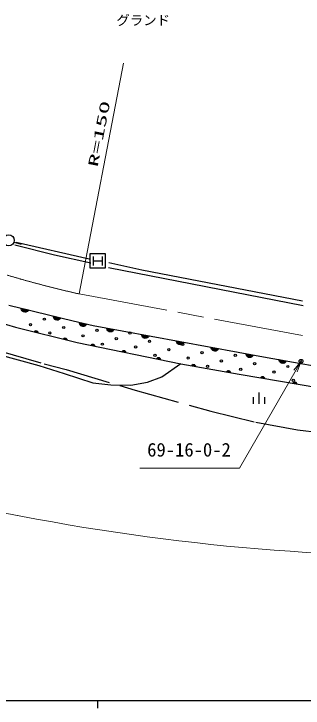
# Model space of a CAD drawing. Units: millimetres, scale not verified. Extents: x 40000 to 680000, y 20000 to 380000.
# Drawn here: x 356774 to 395596, y 204000 to 297100 of the extents above; entities that cross this region are included whole.
import ezdxf
from ezdxf.enums import TextEntityAlignment as Align

# ---------------------------------------------------------------- set-up
doc = ezdxf.new("R2010")
doc.units = ezdxf.units.MM
doc.header["$LTSCALE"] = 1000
doc.header["$PDMODE"] = 32
doc.header["$PDSIZE"] = 500
doc.linetypes.add('CHAIN', pattern=[18.5, 12, -1.5, 3.5, -1.5])
doc.linetypes.add('DASHED', pattern=[7.5, 6, -1.5])
for name, color, linetype, lineweight in [('M-BGD', 7, 'Continuous', 25), ('M-BMK', 2, 'CHAIN', 13), ('M-BMK-SRVR', 3, 'Continuous', 25), ('M-STR-HTXT', 7, 'Continuous', 13), ('M-STR-STRC', 7, 'Continuous', 25), ('M-TTL-BAND', 7, 'Continuous', 25)]:
    doc.layers.add(name, color=color, linetype=linetype, lineweight=lineweight)
doc.layers.add('M-OTRS', color=6, linetype='Continuous')
doc.styles.add('ＭＳ ゴシック', font='')
doc.styles.get('ＭＳ ゴシック').set_extended_font_data('MS Gothic')

# ---------------------------------------------------------------- blocks, each defined once
blk = doc.blocks.new('open_arrow')
at = {"color": 0, "linetype": 'Continuous', "lineweight": -2}
blk.add_lwpolyline([(7.5, 1.25), (0, 0), (7.5, -1.25)], dxfattribs=at)

msp = doc.modelspace()

# ---------------------------------------------------------------- linework, layer by layer
at = {"layer": 'M-BGD'}
for p, q in [((356802, 266507), (357759, 266215)), ((357079, 266489), (366882, 264240)), ((356902, 266136), (362220, 264791)), ((362220, 264791), (367119, 263700)), ((369540, 263741), (373964, 262798)), ((369464, 263106), (395579, 257976)), ((373964, 262798), (395498, 258633)), ((356090, 258044), (364716, 255919)), ((357771, 257506), (357761, 257632)), ((357761, 257632), (358732, 257393)), ((357806, 257395), (357771, 257506)), ((357786, 257564), (358679, 257344)), ((358645, 257291), (357791, 257501)), ((357796, 257438), (358611, 257237)), ((357879, 257274), (357806, 257395)), ((358539, 257193), (357840, 257366)), ((357961, 257191), (357879, 257274)), ((357883, 257293), (358466, 257149)), ((358068, 257124), (357961, 257191)), ((358355, 257115), (357966, 257211)), ((358224, 257086), (358068, 257124)), ((358350, 257096), (358224, 257086)), ((358461, 257130), (358350, 257096)), ((358582, 257203), (358461, 257130)), ((358665, 257286), (358582, 257203)), ((358732, 257393), (358665, 257286)), ((351336, 256712), (357007, 255086)), ((362084, 256443), (362074, 256570)), ((362074, 256570), (363045, 256330)), ((362118, 256332), (362084, 256443)), ((362099, 256502), (362992, 256282)), ((362958, 256228), (362104, 256439)), ((362109, 256376), (362924, 256175)), ((362192, 256211), (362118, 256332)), ((362852, 256131), (362153, 256303)), ((362274, 256129), (362192, 256211)), ((362196, 256230), (362779, 256087)), ((362381, 256061), (362274, 256129)), ((362668, 256053), (362279, 256148)), ((362537, 256023), (362381, 256061)), ((362663, 256033), (362537, 256023)), ((362774, 256067), (362663, 256033)), ((362895, 256141), (362774, 256067)), ((362977, 256223), (362895, 256141)), ((363045, 256330), (362977, 256223)), ((364716, 255919), (367397, 255296)), ((365581, 255594), (365569, 255720)), ((365569, 255720), (366543, 255494)), ((365617, 255483), (365581, 255594)), ((365595, 255653), (366491, 255445)), ((366458, 255391), (365601, 255590)), ((365606, 255527), (366425, 255337)), ((365692, 255363), (365617, 255483)), ((366353, 255292), (365651, 255455)), ((365775, 255282), (365692, 255363)), ((365696, 255383), (366281, 255247)), ((365883, 255216), (365775, 255282)), ((366170, 255211), (365780, 255302)), ((366039, 255180), (365883, 255216)), ((366165, 255192), (366039, 255180)), ((366276, 255227), (366165, 255192)), ((366396, 255302), (366276, 255227)), ((366477, 255386), (366396, 255302)), ((366543, 255494), (366477, 255386)), ((367397, 255296), (390750, 251011)), ((357007, 255086), (365256, 253014)), ((359511, 254457), (359545, 254510)), ((359996, 254335), (359511, 254457)), ((359540, 254491), (359986, 254379)), ((359545, 254510), (359586, 254551)), ((359977, 254422), (359569, 254525)), ((359586, 254551), (359647, 254588)), ((359608, 254556), (359957, 254469)), ((359647, 254588), (359703, 254605)), ((359928, 254517), (359657, 254585)), ((359703, 254605), (359766, 254609)), ((359722, 254600), (359878, 254561)), ((359766, 254609), (359844, 254590)), ((359844, 254590), (359897, 254556)), ((359897, 254556), (359938, 254515)), ((359938, 254515), (359974, 254454)), ((359974, 254454), (359991, 254398)), ((359991, 254398), (359996, 254335)), ((369258, 254832), (369240, 254957)), ((369240, 254957), (370224, 254777)), ((369299, 254723), (369258, 254832)), ((369269, 254891), (370174, 254725)), ((370143, 254670), (369278, 254829)), ((369286, 254766), (370113, 254614)), ((369379, 254607), (369299, 254723)), ((370043, 254566), (369335, 254696)), ((369467, 254529), (369379, 254607)), ((369383, 254626), (369973, 254518)), ((369577, 254468), (369467, 254529)), ((369864, 254477), (369470, 254549)), ((369735, 254440), (369577, 254468)), ((369860, 254457), (369735, 254440)), ((369969, 254498), (369860, 254457)), ((370086, 254579), (369969, 254498)), ((370163, 254666), (370086, 254579)), ((370224, 254777), (370163, 254666)), ((363409, 253478), (363443, 253531)), ((363894, 253356), (363409, 253478)), ((363439, 253512), (363885, 253400)), ((363443, 253531), (363485, 253572)), ((363875, 253443), (363468, 253546)), ((363485, 253572), (363545, 253609)), ((363507, 253577), (363856, 253489)), ((363545, 253609), (363601, 253625)), ((363827, 253538), (363555, 253606)), ((363601, 253625), (363664, 253630)), ((363621, 253621), (363776, 253582)), ((363664, 253630), (363742, 253611)), ((363742, 253611), (363795, 253577)), ((363795, 253577), (363836, 253535)), ((363836, 253535), (363873, 253475)), ((363873, 253475), (363890, 253419)), ((363890, 253419), (363894, 253356)), ((373929, 253975), (373911, 254101)), ((373911, 254101), (374895, 253920)), ((373970, 253866), (373929, 253975)), ((373939, 254034), (374844, 253868)), ((374814, 253813), (373948, 253972)), ((373957, 253909), (374783, 253757)), ((374050, 253750), (373970, 253866)), ((374714, 253709), (374005, 253839)), ((374137, 253673), (374050, 253750)), ((374054, 253769), (374644, 253661)), ((374248, 253612), (374137, 253673)), ((374535, 253620), (374141, 253692)), ((374406, 253583), (374248, 253612)), ((374531, 253600), (374406, 253583)), ((374640, 253641), (374531, 253600)), ((374756, 253722), (374640, 253641)), ((374834, 253809), (374756, 253722)), ((374895, 253920), (374834, 253809)), ((378599, 253118), (378582, 253244)), ((378582, 253244), (379565, 253063)), ((365256, 253014), (379193, 250187)), ((367112, 252638), (367143, 252692)), ((367602, 252538), (367112, 252638)), ((367139, 252673), (367590, 252581)), ((367143, 252692), (367183, 252735)), ((367579, 252625), (367167, 252708)), ((367183, 252735), (367242, 252774)), ((367204, 252741), (367557, 252670)), ((367242, 252774), (367297, 252794)), ((367526, 252717), (367251, 252773)), ((367297, 252794), (367359, 252802)), ((367316, 252790), (367473, 252758)), ((367359, 252802), (367438, 252786)), ((367438, 252786), (367493, 252754)), ((367493, 252754), (367536, 252715)), ((367536, 252715), (367575, 252656)), ((367575, 252656), (367594, 252601)), ((367594, 252601), (367602, 252538)), ((378640, 253009), (378599, 253118)), ((378610, 253177), (379515, 253011)), ((379485, 252956), (378619, 253115)), ((378628, 253052), (379454, 252901)), ((378721, 252893), (378640, 253009)), ((379384, 252852), (378676, 252982)), ((378808, 252816), (378721, 252893)), ((378724, 252912), (379314, 252804)), ((378919, 252755), (378808, 252816)), ((379205, 252763), (378812, 252835)), ((379076, 252726), (378919, 252755)), ((379202, 252744), (379076, 252726)), ((379311, 252785), (379202, 252744)), ((379427, 252865), (379311, 252785)), ((379504, 252952), (379427, 252865)), ((379565, 253063), (379504, 252952)), ((383270, 252262), (383252, 252387)), ((383252, 252387), (384236, 252206)), ((383281, 252321), (384186, 252155)), ((354190, 251550), (360127, 249969)), ((371276, 251793), (371307, 251848)), ((371766, 251694), (371276, 251793)), ((371303, 251828), (371754, 251737)), ((371307, 251848), (371347, 251891)), ((371742, 251780), (371331, 251864)), ((371347, 251891), (371406, 251930)), ((371368, 251897), (371721, 251825)), ((371406, 251930), (371461, 251950)), ((371690, 251872), (371415, 251928)), ((371461, 251950), (371523, 251957)), ((371480, 251946), (371637, 251914)), ((371523, 251957), (371602, 251941)), ((371602, 251941), (371657, 251910)), ((371657, 251910), (371700, 251870)), ((371700, 251870), (371739, 251811)), ((371739, 251811), (371758, 251757)), ((371758, 251757), (371766, 251694)), ((383311, 252152), (383270, 252262)), ((384155, 252099), (383290, 252258)), ((383299, 252195), (384125, 252044)), ((383391, 252036), (383311, 252152)), ((384055, 251996), (383347, 252125)), ((383479, 251959), (383391, 252036)), ((383395, 252056), (383985, 251947)), ((383590, 251898), (383479, 251959)), ((383876, 251906), (383483, 251979)), ((383747, 251869), (383590, 251898)), ((383872, 251887), (383747, 251869)), ((383982, 251928), (383872, 251887)), ((384098, 252008), (383982, 251928)), ((384175, 252095), (384098, 252008)), ((384236, 252206), (384175, 252095)), ((387941, 251405), (387923, 251530)), ((387923, 251530), (388907, 251349)), ((387982, 251295), (387941, 251405)), ((387952, 251464), (388857, 251298)), ((388826, 251242), (387961, 251401)), ((375929, 250849), (375960, 250904)), ((376419, 250750), (375929, 250849)), ((375956, 250885), (376407, 250793)), ((375960, 250904), (376000, 250947)), ((376396, 250836), (375984, 250920)), ((376000, 250947), (376059, 250986)), ((376021, 250953), (376374, 250882)), ((376059, 250986), (376114, 251006)), ((376343, 250929), (376069, 250984)), ((376114, 251006), (376176, 251014)), ((376133, 251002), (376290, 250970)), ((376176, 251014), (376255, 250998)), ((376255, 250998), (376310, 250966)), ((376310, 250966), (376353, 250927)), ((376353, 250927), (376392, 250868)), ((376392, 250868), (376411, 250813)), ((376411, 250813), (376419, 250750)), ((387969, 251338), (388796, 251187)), ((388062, 251179), (387982, 251295)), ((388726, 251139), (388018, 251269)), ((388150, 251102), (388062, 251179)), ((388066, 251199), (388656, 251090)), ((388261, 251041), (388150, 251102)), ((388547, 251049), (388153, 251122)), ((388418, 251012), (388261, 251041)), ((388543, 251030), (388418, 251012)), ((388652, 251071), (388543, 251030)), ((388769, 251151), (388652, 251071)), ((388846, 251239), (388769, 251151)), ((388907, 251349), (388846, 251239)), ((390750, 251011), (403332, 248830)), ((392374, 250608), (392355, 250733)), ((392355, 250733), (393340, 250562)), ((392416, 250499), (392374, 250608)), ((392384, 250667), (393290, 250510)), ((393260, 250454), (392393, 250605)), ((392403, 250542), (393230, 250399)), ((392497, 250384), (392416, 250499)), ((393161, 250350), (392452, 250473)), ((393280, 250451), (393204, 250363)), ((393340, 250562), (393280, 250451)), ((360127, 249969), (363508, 248884)), ((376640, 248434), (379183, 250233)), ((379193, 250187), (387020, 248787)), ((380654, 249926), (380684, 249982)), ((381146, 249838), (380654, 249926)), ((380681, 249962), (381134, 249881)), ((380684, 249982), (380723, 250026)), ((381121, 249924), (380708, 249998)), ((380723, 250026), (380781, 250066)), ((380744, 250032), (381099, 249968)), ((380781, 250066), (380835, 250087)), ((381066, 250015), (380791, 250064)), ((380835, 250087), (380898, 250096)), ((380855, 250083), (381012, 250055)), ((380898, 250096), (380977, 250082)), ((380977, 250082), (381032, 250051)), ((381032, 250051), (381076, 250013)), ((381076, 250013), (381117, 249955)), ((381117, 249955), (381137, 249901)), ((381137, 249901), (381146, 249838)), ((392585, 250307), (392497, 250384)), ((392500, 250403), (393092, 250301)), ((392697, 250248), (392585, 250307)), ((392983, 250259), (392589, 250327)), ((392854, 250220), (392697, 250248)), ((392979, 250239), (392854, 250220)), ((393088, 250281), (392979, 250239)), ((393204, 250363), (393088, 250281)), ((363508, 248884), (367385, 247643)), ((385329, 249090), (385359, 249145)), ((385821, 249002), (385329, 249090)), ((385355, 249126), (385808, 249045)), ((385359, 249145), (385397, 249189)), ((385796, 249088), (385382, 249162)), ((385397, 249189), (385455, 249230)), ((385419, 249196), (385773, 249132)), ((385455, 249230), (385510, 249250)), ((385741, 249179), (385465, 249228)), ((385510, 249250), (385572, 249260)), ((385529, 249247), (385687, 249219)), ((385572, 249260), (385651, 249245)), ((385651, 249245), (385707, 249215)), ((385707, 249215), (385751, 249177)), ((385751, 249177), (385791, 249119)), ((385791, 249119), (385812, 249064)), ((385812, 249064), (385821, 249002)), ((387020, 248787), (401921, 246264)), ((372484, 247318), (374686, 247690)), ((374686, 247690), (376640, 248434)), ((389912, 248297), (389942, 248353)), ((390405, 248214), (389912, 248297)), ((389939, 248333), (390392, 248257)), ((389942, 248353), (389980, 248397)), ((390379, 248299), (389965, 248370)), ((389980, 248397), (390038, 248438)), ((390002, 248404), (390357, 248344)), ((390038, 248438), (390092, 248460)), ((390324, 248390), (390048, 248437)), ((390092, 248460), (390155, 248469)), ((390112, 248456), (390270, 248430)), ((390155, 248469), (390234, 248456)), ((390234, 248456), (390289, 248426)), ((390289, 248426), (390334, 248388)), ((390334, 248388), (390375, 248331)), ((390375, 248331), (390396, 248276)), ((390396, 248276), (390405, 248214)), ((394260, 247622), (394298, 247666)), ((394298, 247666), (394356, 247707)), ((394319, 247673), (394674, 247613)), ((394356, 247707), (394410, 247728)), ((394642, 247659), (394366, 247705)), ((394410, 247728), (394472, 247738)), ((394430, 247725), (394587, 247698)), ((394472, 247738), (394551, 247725)), ((394551, 247725), (394607, 247695)), ((394607, 247695), (394651, 247657)), ((394651, 247657), (394692, 247599)), ((367385, 247643), (369773, 247333)), ((369773, 247333), (372484, 247318)), ((394230, 247566), (394260, 247622)), ((394723, 247483), (394230, 247566)), ((394257, 247602), (394710, 247525)), ((394697, 247568), (394283, 247638)), ((394692, 247599), (394714, 247545)), ((394714, 247545), (394723, 247483)), ((389659, 246322), (389659, 244822)), ((388909, 245722), (388909, 244822)), ((390409, 245722), (390409, 244822))]:
    msp.add_line(p, q, dxfattribs=at)
at = {"layer": 'M-BGD', "linetype": 'DASHED'}
for p, q in [((354620, 251952), (360835, 250154)), ((360835, 250154), (363806, 249411)), ((363806, 249411), (373052, 246623)), ((373052, 246623), (383197, 243814)), ((383197, 243814), (389256, 242329)), ((389256, 242329), (394846, 241312)), ((394846, 241312), (397935, 240964))]:
    msp.add_line(p, q, dxfattribs=at)
at = {"layer": 'M-BGD'}
for centre, radius in [((356085, 266727), 750), ((358264, 257282), 150), ((360862, 256164), 150), ((359004, 255424), 150), ((363461, 255046), 150), ((361603, 254306), 150), ((367917, 254669), 150), ((372374, 254292), 150), ((366059, 253929), 150), ((370516, 253552), 150), ((374972, 253175), 150), ((368658, 252811), 150), ((373114, 252434), 150), ((379428, 252798), 150), ((375712, 251317), 150), ((377570, 252057), 150), ((382027, 251680), 150), ((386483, 251303), 150), ((380169, 250940), 150), ((384625, 250563), 150), ((382767, 249822), 150), ((387224, 249445), 150), ((389082, 250185), 150), ((393538, 249808), 150), ((391680, 249068), 150), ((394279, 247950), 150)]:
    msp.add_circle(centre, radius, dxfattribs=at)
at = {"layer": 'M-BMK'}
msp.add_line((365518, 259540), (399807, 253180), dxfattribs=at)
msp.add_arc((398686, 405835), 150008, 239.27664, 257.22586, dxfattribs=at)
at = {"layer": 'M-BMK-SRVR'}
msp.add_circle((395314, 250516), 8.7, dxfattribs=at)
at = {"layer": 'M-OTRS'}
msp.add_point((395314, 250516), dxfattribs=at)
at = {"layer": 'M-STR-HTXT'}
for p, q in [((365518, 259540), (371482, 290482)), ((339340, 233145), (359830, 229345))]:
    msp.add_line(p, q, dxfattribs=at)
msp.add_lwpolyline([(395314, 250516), (387041, 236186), (373668, 236186)], dxfattribs=at)
msp.add_arc((414541, 524330), 300016, 259.49258, 285.66275, dxfattribs=at)
at = {"layer": 'M-STR-STRC'}
for p, q in [((367032, 262979), (367032, 264979)), ((367032, 264979), (369032, 264979)), ((367432, 264579), (367432, 263379)), ((368632, 264579), (368632, 263379)), ((369032, 264979), (369032, 262979)), ((367432, 263979), (368632, 263979)), ((369032, 262979), (367032, 262979))]:
    msp.add_line(p, q, dxfattribs=at)
at = {"layer": 'M-TTL-BAND'}
for p, q in [((40000, 205000), (579000, 205000)), ((368000, 205000), (368000, 204000))]:
    msp.add_line(p, q, dxfattribs=at)

# ---------------------------------------------------------------- block references
at = {"layer": 'M-STR-HTXT', "xscale": 200, "yscale": 200, "rotation": 240}
msp.add_blockref('open_arrow', (395314, 250516), dxfattribs=at)

# ---------------------------------------------------------------- texts
at = {"layer": 'M-BGD', "style": 'ＭＳ ゴシック'}
msp.add_text('グランド', height=1320, dxfattribs=at).set_placement((370531, 295192), align=Align.BOTTOM_LEFT)
at = {"layer": 'M-STR-HTXT', "style": 'ＭＳ ゴシック', "width": 2}
msp.add_text('R=150', height=1320, rotation=79, dxfattribs=at).set_placement((368389, 276405), align=Align.BOTTOM_LEFT)
at = {"layer": 'M-STR-HTXT', "style": 'ＭＳ ゴシック'}
msp.add_text('69-16-0-2', height=1833, dxfattribs=at).set_placement((374668, 237186), align=Align.BOTTOM_LEFT)

doc.saveas('drawing.dxf')
